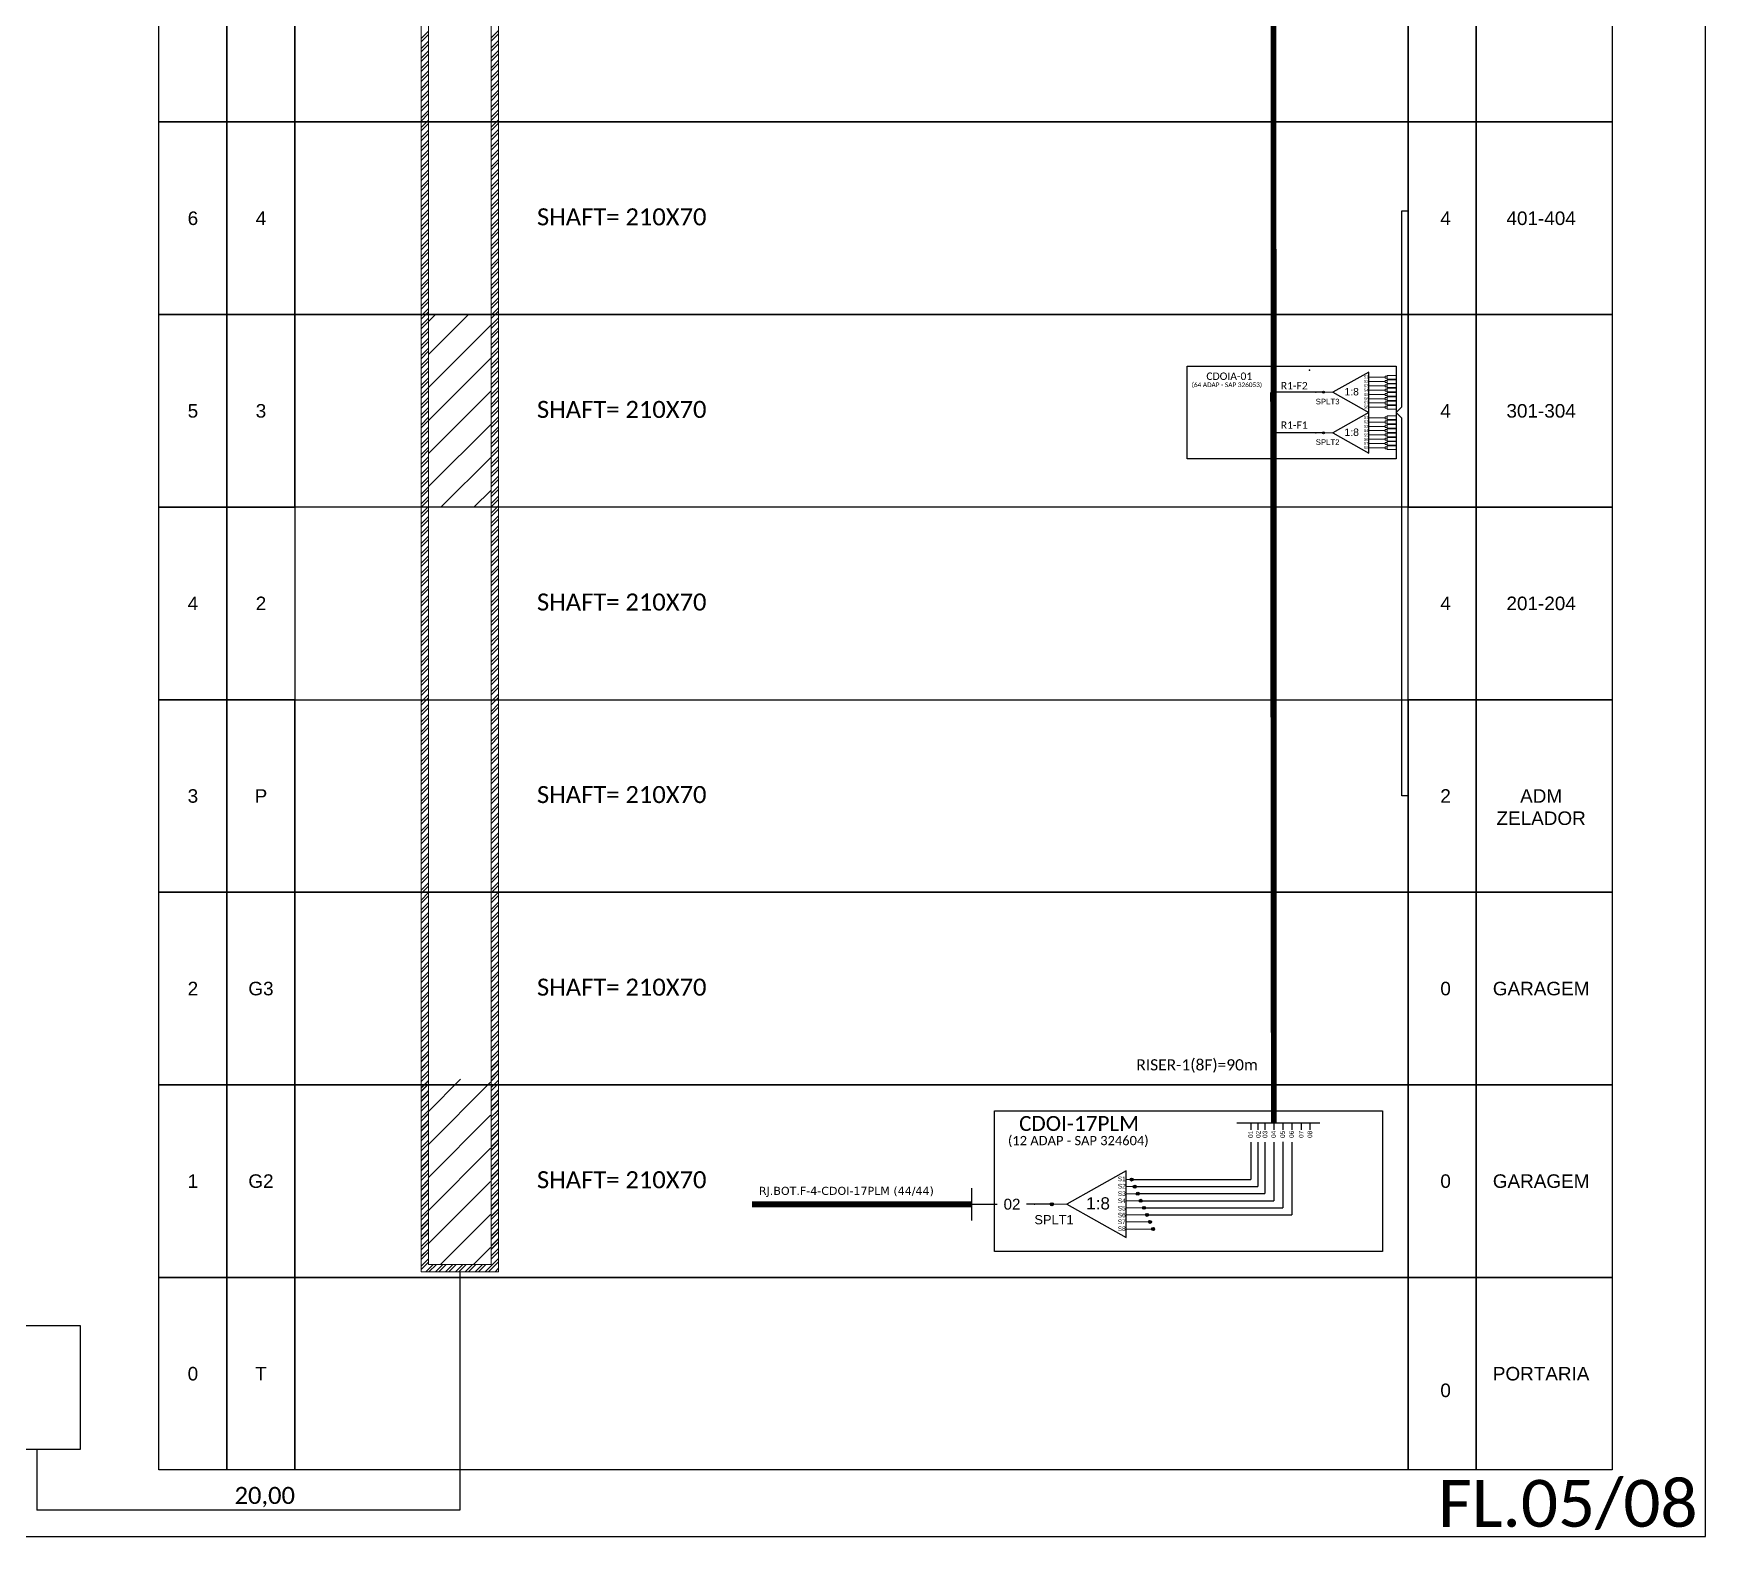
# Model space of a CAD drawing. Header units: inches. Extents: x 10034 to 13570, y 6075 to 9325.
# Drawn here: x 13245.6 to 13570.4, y 8038.6 to 8330.6 of the extents above; entities that cross this region are included whole.
import ezdxf
from ezdxf.enums import TextEntityAlignment as Align

# ---------------------------------------------------------------- set-up
doc = ezdxf.new("R2010")
doc.units = ezdxf.units.IN
doc.header["$MEASUREMENT"] = 0
doc.layers.add('CD a instalar', color=1, linetype='Continuous')
doc.layers.add('Uifilar numeracao sangria', color=7, linetype='Continuous')
doc.styles.add('ARIAL', font='arial.ttf')
doc.styles.add('WMF-Calibri0', font='CALIBRI.TTF')
doc.linetypes.add('RESERVA', pattern='A,0.5,-0.15,["RESERVA",Standard,S=0.18,R=0,X=0,Y=-0.1],-1.3', length=1.95)

# ---------------------------------------------------------------- blocks, each defined once
blk = doc.blocks.new('A$C415C251F')
at = {"color": 3}
blk.add_point((0, 0), dxfattribs=at)
blk = doc.blocks.new('LEG_CDOIA8_C-SPLT_DIR')
at = {"color": 3}
blk.add_blockref('A$C415C251F', (0, 0), dxfattribs=at)
at = {"color": 1, "style": 'WMF-Calibri0', "flags": 4}
blk.add_attdef('CDO', (-26.84, -2.61), '', height=2, dxfattribs=at)
blk.add_attdef('MODELO', text='', height=1.5, dxfattribs=at).set_placement((-22.23, -4.54), align=Align.CENTER)
at = {"style": 'ARIAL', "flags": 4}
blk.add_attdef('SPLITAGEM', text='', height=1.5, dxfattribs=at).set_placement((-18.36, -12.59), align=Align.CENTER)
blk = doc.blocks.new('SPLT_1-8_SC-APC')
at = {"color": 1}
blk.add_lwpolyline([(-7.37, -2.1), (-17.04, -7.55), (-7.37, -13), (-7.37, -2.1)], dxfattribs=at)
at = {"color": 3, "lineweight": 0}
for points in [[(-2.99, -3.51), (-7.37, -3.51)], [(-2.41, -3.02), (-2.41, -4)], [(-2.41, -3.02), (0, -3.02)], [(-2.41, -4), (0, -4)], [(-2.41, -4.17), (-2.41, -5.16)], [(-2.41, -4.17), (0, -4.17)], [(-7.37, -4.66), (-2.99, -4.66)], [(-7.37, -5.82), (-2.99, -5.82)], [(-7.37, -6.97), (-2.99, -6.97)], [(-7.37, -8.12), (-2.99, -8.12)], [(-2.41, -5.16), (0, -5.16)], [(-2.41, -5.32), (-2.41, -6.31)], [(-2.41, -5.32), (0, -5.32)], [(-2.41, -6.31), (0, -6.31)], [(-2.41, -6.48), (-2.41, -7.46)], [(-2.41, -6.48), (0, -6.48)], [(-2.41, -7.46), (0, -7.46)], [(-2.41, -7.63), (-2.41, -8.62)], [(-2.41, -7.63), (0, -7.63)], [(-2.41, -8.62), (0, -8.62)], [(-2.41, -8.78), (-2.41, -9.77)], [(-2.41, -8.78), (0, -8.78)], [(-7.37, -9.28), (-2.99, -9.28)], [(-7.37, -10.43), (-2.99, -10.43)], [(-7.37, -11.58), (-2.99, -11.58)], [(-2.41, -9.77), (0, -9.77)], [(-2.41, -9.94), (-2.41, -10.92)], [(-2.41, -9.94), (0, -9.94)], [(-2.41, -10.92), (0, -10.92)], [(-2.41, -11.09), (-2.41, -12.08)], [(-2.41, -11.09), (0, -11.09)], [(-2.41, -12.08), (0, -12.08)]]:
    blk.add_lwpolyline(points, dxfattribs=at)
for points in [[(-2.99, -3.22), (-2.41, -3.22), (-2.41, -3.8), (-2.99, -3.8)], [(-2.99, -4.38), (-2.41, -4.38), (-2.41, -4.95), (-2.99, -4.95)], [(-2.99, -5.53), (-2.41, -5.53), (-2.41, -6.1), (-2.99, -6.1)], [(-2.99, -6.68), (-2.41, -6.68), (-2.41, -7.26), (-2.99, -7.26)], [(-2.99, -7.84), (-2.41, -7.84), (-2.41, -8.41), (-2.99, -8.41)], [(-2.99, -8.99), (-2.41, -8.99), (-2.41, -9.56), (-2.99, -9.56)], [(-2.99, -10.14), (-2.41, -10.14), (-2.41, -10.72), (-2.99, -10.72)], [(-2.99, -11.3), (-2.41, -11.3), (-2.41, -11.87), (-2.99, -11.87)]]:
    blk.add_lwpolyline(points, close=True, dxfattribs=at)
at = {"color": 1, "lineweight": 0}
blk.add_lwpolyline([(-17.04, -7.55), (-19.26, -7.55)], dxfattribs=at)
at = {"color": 1, "style": 'ARIAL'}
for s, height, p in [('S1', 0.75, (-8.74, -3.78)), ('S2', 0.75, (-8.74, -4.97)), ('1:8', 2, (-13.91, -8.4)), ('S3', 0.75, (-8.74, -6.18)), ('S4', 0.75, (-8.74, -7.36)), ('S5', 0.75, (-8.74, -8.57)), ('S6', 0.75, (-8.74, -9.69)), ('S7', 0.75, (-8.74, -10.78)), ('S8', 0.75, (-8.74, -11.9))]:
    blk.add_text(s, height=height, dxfattribs=at).set_placement(p)
blk = doc.blocks.new('SPLITTER_')
blk.add_point((0, 0))
at = {"style": 'ARIAL', "flags": 4}
blk.add_attdef('SPLT', (0, -3.26), '', height=1.5, dxfattribs=at)
blk = doc.blocks.new('SPLT_1-8_DIV_DIR')
h = blk.add_hatch(color=3)
h.dxf.hatch_style = 1
edge = h.paths.add_edge_path()
edge.add_arc((12.77, 4.04), 0.242, 0, 360)
h = blk.add_hatch(color=3)
h.dxf.hatch_style = 1
edge = h.paths.add_edge_path()
edge.add_arc((13.27, 2.88), 0.242, 0, 360)
h = blk.add_hatch(color=3)
h.dxf.hatch_style = 1
edge = h.paths.add_edge_path()
edge.add_arc((13.77, 1.73), 0.242, 0, 360)
h = blk.add_hatch(color=3)
h.dxf.hatch_style = 1
edge = h.paths.add_edge_path()
edge.add_arc((14.27, 0.58), 0.242, 0, 360)
h = blk.add_hatch(color=3)
h.dxf.hatch_style = 1
edge = h.paths.add_edge_path()
edge.add_arc((14.77, -0.58), 0.242, 0, 360)
h = blk.add_hatch(color=3)
h.dxf.hatch_style = 1
edge = h.paths.add_edge_path()
edge.add_arc((15.27, -1.73), 0.242, 0, 360)
h = blk.add_hatch(color=3)
h.dxf.hatch_style = 1
edge = h.paths.add_edge_path()
edge.add_arc((15.77, -2.88), 0.242, 0, 360)
h = blk.add_hatch(color=3)
h.dxf.hatch_style = 1
edge = h.paths.add_edge_path()
edge.add_arc((16.27, -4.04), 0.242, 0, 360)
at = {"color": 1}
blk.add_lwpolyline([(11.89, 5.45), (2.22, 0), (11.89, -5.45), (11.89, 5.45)], dxfattribs=at)
at = {"color": 7, "lineweight": 0}
for points in [[(12.77, 4.04), (11.89, 4.04)], [(11.89, 2.88), (13.27, 2.88)], [(11.89, 1.73), (13.77, 1.73)], [(11.89, 0.58), (14.27, 0.58)], [(11.89, -0.58), (14.77, -0.58)], [(11.89, -1.73), (15.27, -1.73)], [(11.89, -2.88), (15.77, -2.88)], [(11.89, -4.04), (16.27, -4.04)]]:
    blk.add_lwpolyline(points, dxfattribs=at)
at = {"color": 1, "lineweight": 0}
blk.add_lwpolyline([(2.22, 0), (0, 0)], dxfattribs=at)
at = {"color": 3}
for centre in [(12.77, 4.04), (13.27, 2.88), (13.77, 1.73), (14.27, 0.58), (14.77, -0.58), (15.27, -1.73), (15.77, -2.88), (16.27, -4.04)]:
    blk.add_circle(centre, 0.242, dxfattribs=at)
at = {"color": 1, "style": 'ARIAL'}
for s, height, p in [('S1', 0.75, (10.52, 3.77)), ('S2', 0.75, (10.52, 2.58)), ('1:8', 2, (5.35, -0.85)), ('S3', 0.75, (10.52, 1.37)), ('S4', 0.75, (10.52, 0.19)), ('S5', 0.75, (10.52, -1.02)), ('S6', 0.75, (10.52, -2.14)), ('S7', 0.75, (10.52, -3.24)), ('S8', 0.75, (10.52, -4.36))]:
    blk.add_text(s, height=height, dxfattribs=at).set_placement(p)

msp = doc.modelspace()

# ---------------------------------------------------------------- hatches: boundary and pattern name
h = msp.add_hatch()
h.set_pattern_fill('ANSI31', color=1, scale=1.427991)
h.set_pattern_definition([(45, (-1702.9336, -2942.0364), (-3.2059302, 3.2059302), [])])
h.paths.add_polyline_path([(13334.51, 8275.95), (13322.37, 8275.95), (13322.37, 8238.55), (13334.51, 8238.55)])
h = msp.add_hatch(color=3)
h.dxf.hatch_style = 1
edge = h.paths.add_edge_path()
edge.add_arc((13496.24, 8260.87), 0.185, 0, 360)
h = msp.add_hatch(color=3)
h.dxf.hatch_style = 1
edge = h.paths.add_edge_path()
edge.add_arc((13496.24, 8260.87), 0.185, 0, 360)
h = msp.add_hatch(color=3)
h.dxf.hatch_style = 1
edge = h.paths.add_edge_path()
edge.add_arc((13496.24, 8253), 0.185, 0, 360)
h = msp.add_hatch(color=3)
h.dxf.hatch_style = 1
edge = h.paths.add_edge_path()
edge.add_arc((13496.24, 8253), 0.185, 0, 360)
h = msp.add_hatch()
h.set_pattern_fill('ANSI31', color=1, scale=1.427991)
h.set_pattern_definition([(45, (-1703.0304, -3089.1524), (-3.2059302, 3.2059302), [])])
h.paths.add_polyline_path([(13334.42, 8127.41), (13322.28, 8127.41), (13322.28, 8091.43), (13334.42, 8091.43)])
h = msp.add_hatch(color=3)
h.dxf.hatch_style = 1
edge = h.paths.add_edge_path()
edge.add_arc((13443.44, 8103.14), 0.305, 0, 360)

# ---------------------------------------------------------------- linework, layer by layer
at = {"color": 3}
for p, q in [((13320.94, 8329.59), (13322.37, 8331.02)), ((13320.94, 8328.95), (13322.37, 8330.38)), ((13320.94, 8327.66), (13322.37, 8329.09)), ((13334.51, 8329.69), (13335.94, 8331.12)), ((13334.51, 8329.05), (13335.94, 8330.48)), ((13334.51, 8327.77), (13335.94, 8329.2)), ((13320.94, 8327.02), (13322.37, 8328.45)), ((13320.94, 8325.74), (13322.37, 8327.17)), ((13320.94, 8325.1), (13322.37, 8326.53)), ((13334.51, 8327.13), (13335.94, 8328.56)), ((13334.51, 8325.85), (13335.94, 8327.27)), ((13334.51, 8325.2), (13335.94, 8326.63)), ((13320.94, 8323.82), (13322.37, 8325.25)), ((13320.94, 8323.18), (13322.37, 8324.6)), ((13320.94, 8321.89), (13322.37, 8323.32)), ((13320.94, 8321.25), (13322.37, 8322.68)), ((13334.51, 8323.92), (13335.94, 8325.35)), ((13334.51, 8323.28), (13335.94, 8324.71)), ((13334.51, 8322), (13335.94, 8323.43)), ((13334.51, 8321.36), (13335.94, 8322.79)), ((13320.94, 8319.97), (13322.37, 8321.4)), ((13320.94, 8319.33), (13322.37, 8320.76)), ((13320.94, 8318.05), (13322.37, 8319.48)), ((13334.51, 8320.08), (13335.94, 8321.5)), ((13334.51, 8319.43), (13335.94, 8320.86)), ((13334.51, 8318.15), (13335.94, 8319.58)), ((13334.51, 8317.51), (13335.94, 8318.94)), ((13320.94, 8317.41), (13322.37, 8318.83)), ((13320.94, 8316.12), (13322.37, 8317.55)), ((13320.94, 8315.48), (13322.37, 8316.91)), ((13334.51, 8316.23), (13335.94, 8317.66)), ((13334.51, 8315.59), (13335.94, 8317.02)), ((13334.51, 8314.3), (13335.94, 8315.73)), ((13320.94, 8314.2), (13322.37, 8315.63)), ((13320.94, 8313.56), (13322.37, 8314.99)), ((13320.94, 8312.28), (13322.37, 8313.7)), ((13320.94, 8311.64), (13322.37, 8313.06)), ((13334.51, 8313.66), (13335.94, 8315.09)), ((13334.51, 8312.38), (13335.94, 8313.81)), ((13334.51, 8311.74), (13335.94, 8313.17)), ((13320.94, 8310.35), (13322.37, 8311.78)), ((13320.94, 8309.71), (13322.37, 8311.14)), ((13320.94, 8308.43), (13322.37, 8309.86)), ((13320.94, 8307.79), (13322.37, 8309.22)), ((13334.51, 8310.46), (13335.94, 8311.89)), ((13334.51, 8309.82), (13335.94, 8311.24)), ((13334.51, 8308.53), (13335.94, 8309.96)), ((13334.51, 8307.89), (13335.94, 8309.32)), ((13320.94, 8306.51), (13322.37, 8307.93)), ((13320.94, 8305.86), (13322.37, 8307.29)), ((13320.94, 8304.58), (13322.37, 8306.01)), ((13334.51, 8306.61), (13335.94, 8308.04)), ((13334.51, 8305.97), (13335.94, 8307.4)), ((13334.51, 8304.69), (13335.94, 8306.11)), ((13320.94, 8303.94), (13322.37, 8305.37)), ((13320.94, 8302.66), (13322.37, 8304.09)), ((13320.94, 8302.02), (13322.37, 8303.45)), ((13334.51, 8304.05), (13335.94, 8305.47)), ((13334.51, 8302.76), (13335.94, 8304.19)), ((13334.51, 8302.12), (13335.94, 8303.55)), ((13320.94, 8300.74), (13322.37, 8302.16)), ((13320.94, 8300.09), (13322.37, 8301.52)), ((13320.94, 8298.81), (13322.37, 8300.24)), ((13320.94, 8298.17), (13322.37, 8299.6)), ((13334.51, 8300.84), (13335.94, 8302.27)), ((13334.51, 8300.2), (13335.94, 8301.63)), ((13334.51, 8298.92), (13335.94, 8300.34)), ((13334.51, 8298.28), (13335.94, 8299.7)), ((13320.94, 8296.89), (13322.37, 8298.32)), ((13320.94, 8296.25), (13322.37, 8297.67)), ((13320.94, 8294.96), (13322.37, 8296.39)), ((13334.51, 8296.99), (13335.94, 8298.42)), ((13334.51, 8296.35), (13335.94, 8297.78)), ((13334.51, 8295.07), (13335.94, 8296.5)), ((13320.94, 8294.32), (13322.37, 8295.75)), ((13320.94, 8293.04), (13322.37, 8294.47)), ((13320.94, 8292.4), (13322.37, 8293.83)), ((13334.51, 8294.43), (13335.94, 8295.86)), ((13334.51, 8293.15), (13335.94, 8294.57)), ((13334.51, 8292.5), (13335.94, 8293.93)), ((13320.94, 8291.12), (13322.37, 8292.55)), ((13320.94, 8290.48), (13322.37, 8291.9)), ((13320.94, 8289.19), (13322.37, 8290.62)), ((13320.94, 8288.55), (13322.37, 8289.98)), ((13334.51, 8291.22), (13335.94, 8292.65)), ((13334.51, 8290.58), (13335.94, 8292.01)), ((13334.51, 8289.3), (13335.94, 8290.73)), ((13334.51, 8288.66), (13335.94, 8290.09)), ((13320.94, 8287.27), (13322.37, 8288.7)), ((13320.94, 8286.63), (13322.37, 8288.06)), ((13320.94, 8285.35), (13322.37, 8286.77)), ((13334.51, 8287.37), (13335.94, 8288.8)), ((13334.51, 8286.73), (13335.94, 8288.16)), ((13334.51, 8285.45), (13335.94, 8286.88)), ((13320.94, 8284.71), (13322.37, 8286.13)), ((13320.94, 8283.42), (13322.37, 8284.85)), ((13320.94, 8282.78), (13322.37, 8284.21)), ((13334.51, 8284.81), (13335.94, 8286.24)), ((13334.51, 8283.53), (13335.94, 8284.96)), ((13334.51, 8282.89), (13335.94, 8284.31)), ((13320.94, 8281.5), (13322.37, 8282.93)), ((13320.94, 8280.86), (13322.37, 8282.29)), ((13320.94, 8279.58), (13322.37, 8281)), ((13320.94, 8278.93), (13322.37, 8280.36)), ((13334.51, 8281.6), (13335.94, 8283.03)), ((13334.51, 8280.96), (13335.94, 8282.39)), ((13334.51, 8279.68), (13335.94, 8281.11)), ((13334.51, 8279.04), (13335.94, 8280.47)), ((13320.94, 8277.65), (13322.37, 8279.08)), ((13320.94, 8277.01), (13322.37, 8278.44)), ((13320.94, 8275.73), (13322.37, 8277.16)), ((13334.51, 8277.76), (13335.94, 8279.19)), ((13334.51, 8277.12), (13335.94, 8278.54)), ((13334.51, 8275.83), (13335.94, 8277.26)), ((13320.94, 8275.09), (13322.37, 8276.52)), ((13320.94, 8273.81), (13322.37, 8275.23)), ((13320.94, 8273.16), (13322.37, 8274.59)), ((13334.51, 8275.19), (13335.94, 8276.62)), ((13334.51, 8273.91), (13335.94, 8275.34)), ((13334.51, 8273.27), (13335.94, 8274.7)), ((13320.94, 8271.88), (13322.37, 8273.31)), ((13320.94, 8271.24), (13322.37, 8272.67)), ((13320.94, 8269.96), (13322.37, 8271.39)), ((13320.94, 8269.32), (13322.37, 8270.75)), ((13334.51, 8271.99), (13335.94, 8273.41)), ((13334.51, 8271.35), (13335.94, 8272.77)), ((13334.51, 8270.06), (13335.94, 8271.49)), ((13334.51, 8269.42), (13335.94, 8270.85)), ((13320.94, 8268.03), (13322.37, 8269.46)), ((13320.94, 8267.39), (13322.37, 8268.82)), ((13320.94, 8266.11), (13322.37, 8267.54)), ((13334.51, 8268.14), (13335.94, 8269.57)), ((13334.51, 8267.5), (13335.94, 8268.93)), ((13334.51, 8266.22), (13335.94, 8267.64)), ((13334.51, 8265.57), (13335.94, 8267)), ((13320.94, 8265.47), (13322.37, 8266.9)), ((13320.94, 8264.19), (13322.37, 8265.62)), ((13320.94, 8263.55), (13322.37, 8264.97)), ((13320.94, 8262.26), (13322.37, 8263.69)), ((13334.51, 8264.29), (13335.94, 8265.72)), ((13334.51, 8263.65), (13335.94, 8265.08)), ((13334.51, 8262.37), (13335.94, 8263.8)), ((13320.94, 8261.62), (13322.37, 8263.05)), ((13320.94, 8260.34), (13322.37, 8261.77)), ((13320.94, 8259.7), (13322.37, 8261.13)), ((13334.51, 8261.73), (13335.94, 8263.16)), ((13334.51, 8260.45), (13335.94, 8261.87)), ((13334.51, 8259.8), (13335.94, 8261.23)), ((13320.94, 8258.42), (13322.37, 8259.84)), ((13320.94, 8257.78), (13322.37, 8259.2)), ((13320.94, 8256.49), (13322.37, 8257.92)), ((13320.94, 8255.85), (13322.37, 8257.28)), ((13334.51, 8258.52), (13335.94, 8259.95)), ((13334.51, 8257.88), (13335.94, 8259.31)), ((13334.51, 8256.6), (13335.94, 8258.03)), ((13334.51, 8255.96), (13335.94, 8257.38)), ((13320.94, 8254.57), (13322.37, 8256)), ((13320.94, 8253.93), (13322.37, 8255.36)), ((13320.94, 8252.65), (13322.37, 8254.07)), ((13334.51, 8254.67), (13335.94, 8256.1)), ((13334.51, 8254.03), (13335.94, 8255.46)), ((13334.51, 8252.75), (13335.94, 8254.18)), ((13320.94, 8252.01), (13322.37, 8253.43)), ((13320.94, 8250.72), (13322.37, 8252.15)), ((13320.94, 8250.08), (13322.37, 8251.51)), ((13334.51, 8252.11), (13335.94, 8253.54)), ((13334.51, 8250.83), (13335.94, 8252.26)), ((13334.51, 8250.19), (13335.94, 8251.61)), ((13320.94, 8248.8), (13322.37, 8250.23)), ((13320.94, 8248.16), (13322.37, 8249.59)), ((13320.94, 8246.88), (13322.37, 8248.3)), ((13320.94, 8246.23), (13322.37, 8247.66)), ((13334.51, 8248.9), (13335.94, 8250.33)), ((13334.51, 8248.26), (13335.94, 8249.69)), ((13334.51, 8246.98), (13335.94, 8248.41)), ((13334.51, 8246.34), (13335.94, 8247.77)), ((13320.94, 8244.95), (13322.37, 8246.38)), ((13320.94, 8244.31), (13322.37, 8245.74)), ((13320.94, 8243.03), (13322.37, 8244.46)), ((13334.51, 8245.06), (13335.94, 8246.48)), ((13334.51, 8244.42), (13335.94, 8245.84)), ((13334.51, 8243.13), (13335.94, 8244.56)), ((13320.94, 8242.39), (13322.37, 8243.82)), ((13320.94, 8241.1), (13322.37, 8242.53)), ((13320.94, 8240.46), (13322.37, 8241.89)), ((13334.51, 8242.49), (13335.94, 8243.92)), ((13334.51, 8241.21), (13335.94, 8242.64)), ((13334.51, 8240.57), (13335.94, 8242)), ((13320.94, 8239.18), (13322.37, 8240.61)), ((13320.94, 8238.54), (13322.37, 8239.97)), ((13320.94, 8237.26), (13322.37, 8238.69)), ((13320.94, 8236.62), (13322.37, 8238.04)), ((13334.51, 8239.29), (13335.94, 8240.71)), ((13334.51, 8238.64), (13335.94, 8240.07)), ((13334.51, 8237.36), (13335.94, 8238.79)), ((13334.51, 8236.72), (13335.94, 8238.15)), ((13320.94, 8235.33), (13322.37, 8236.76)), ((13320.94, 8234.69), (13322.37, 8236.12)), ((13320.94, 8233.41), (13322.37, 8234.84)), ((13334.51, 8235.44), (13335.94, 8236.87)), ((13334.51, 8234.8), (13335.94, 8236.23)), ((13334.51, 8233.52), (13335.94, 8234.94)), ((13320.94, 8232.77), (13322.37, 8234.2)), ((13320.94, 8231.49), (13322.37, 8232.92)), ((13320.94, 8230.85), (13322.37, 8232.27)), ((13334.51, 8232.87), (13335.94, 8234.3)), ((13334.51, 8231.59), (13335.94, 8233.02)), ((13334.51, 8230.95), (13335.94, 8232.38)), ((13320.94, 8229.56), (13322.37, 8230.99)), ((13320.94, 8228.92), (13322.37, 8230.35)), ((13320.94, 8227.64), (13322.37, 8229.07)), ((13320.94, 8227), (13322.37, 8228.43)), ((13334.51, 8229.67), (13335.94, 8231.1)), ((13334.51, 8229.03), (13335.94, 8230.45)), ((13334.51, 8227.74), (13335.94, 8229.17)), ((13334.51, 8227.1), (13335.94, 8228.53)), ((13320.94, 8225.72), (13322.37, 8227.14)), ((13320.94, 8225.08), (13322.37, 8226.5)), ((13320.94, 8223.79), (13322.37, 8225.22)), ((13334.51, 8225.82), (13335.94, 8227.25)), ((13334.51, 8225.18), (13335.94, 8226.61)), ((13334.51, 8223.9), (13335.94, 8225.33)), ((13320.94, 8223.15), (13322.37, 8224.58)), ((13320.94, 8221.87), (13322.37, 8223.3)), ((13320.94, 8221.23), (13322.37, 8222.66)), ((13334.51, 8223.26), (13335.94, 8224.68)), ((13334.51, 8221.97), (13335.94, 8223.4)), ((13334.51, 8221.33), (13335.94, 8222.76)), ((13334.51, 8220.05), (13335.94, 8221.48)), ((13320.94, 8219.95), (13322.37, 8221.37)), ((13320.94, 8219.3), (13322.37, 8220.73)), ((13320.94, 8218.02), (13322.37, 8219.45)), ((13320.94, 8217.38), (13322.37, 8218.81)), ((13334.51, 8219.41), (13335.94, 8220.84)), ((13334.51, 8218.13), (13335.94, 8219.55)), ((13334.51, 8217.49), (13335.94, 8218.91)), ((13320.94, 8216.1), (13322.37, 8217.53)), ((13320.94, 8215.46), (13322.37, 8216.89)), ((13320.94, 8214.18), (13322.37, 8215.6)), ((13320.94, 8213.53), (13322.37, 8214.96)), ((13334.51, 8216.2), (13335.94, 8217.63)), ((13334.51, 8215.56), (13335.94, 8216.99)), ((13334.51, 8214.28), (13335.94, 8215.71)), ((13334.51, 8213.64), (13335.94, 8215.07)), ((13320.94, 8212.25), (13322.37, 8213.68)), ((13320.94, 8211.61), (13322.37, 8213.04)), ((13320.94, 8210.33), (13322.37, 8211.76)), ((13334.51, 8212.36), (13335.94, 8213.78)), ((13334.51, 8211.71), (13335.94, 8213.14)), ((13334.51, 8210.43), (13335.94, 8211.86)), ((13320.94, 8209.69), (13322.37, 8211.11)), ((13320.94, 8208.4), (13322.37, 8209.83)), ((13320.94, 8207.76), (13322.37, 8209.19)), ((13334.51, 8209.79), (13335.94, 8211.22)), ((13334.51, 8208.51), (13335.94, 8209.94)), ((13334.51, 8207.87), (13335.94, 8209.3)), ((13320.94, 8206.48), (13322.37, 8207.91)), ((13320.94, 8205.84), (13322.37, 8207.27)), ((13320.94, 8204.56), (13322.37, 8205.99)), ((13320.94, 8203.92), (13322.37, 8205.34)), ((13334.51, 8206.59), (13335.94, 8208.01)), ((13334.51, 8205.94), (13335.94, 8207.37)), ((13334.51, 8204.66), (13335.94, 8206.09)), ((13334.51, 8204.02), (13335.94, 8205.45)), ((13320.94, 8202.63), (13322.37, 8204.06)), ((13320.94, 8201.99), (13322.37, 8203.42)), ((13320.94, 8200.71), (13322.37, 8202.14)), ((13334.51, 8202.74), (13335.94, 8204.17)), ((13334.51, 8202.1), (13335.94, 8203.53)), ((13334.51, 8200.81), (13335.94, 8202.24)), ((13320.94, 8200.07), (13322.37, 8201.5)), ((13320.94, 8198.79), (13322.37, 8200.21)), ((13320.94, 8198.15), (13322.37, 8199.57)), ((13334.51, 8200.17), (13335.94, 8201.6)), ((13334.51, 8198.89), (13335.94, 8200.32)), ((13334.51, 8198.25), (13335.94, 8199.68)), ((13320.94, 8196.86), (13322.37, 8198.29)), ((13320.94, 8196.22), (13322.37, 8197.65)), ((13320.94, 8194.94), (13322.37, 8196.37)), ((13320.94, 8194.3), (13322.37, 8195.73)), ((13334.51, 8196.97), (13335.94, 8198.4)), ((13334.51, 8196.33), (13335.94, 8197.75)), ((13334.51, 8195.04), (13335.94, 8196.47)), ((13334.51, 8194.4), (13335.94, 8195.83)), ((13320.94, 8193.02), (13322.37, 8194.44)), ((13320.94, 8192.37), (13322.37, 8193.8)), ((13320.94, 8191.09), (13322.37, 8192.52)), ((13334.51, 8193.12), (13335.94, 8194.55)), ((13334.51, 8192.48), (13335.94, 8193.91)), ((13334.51, 8191.2), (13335.94, 8192.62)), ((13320.94, 8190.45), (13322.37, 8191.88)), ((13320.94, 8189.17), (13322.37, 8190.6)), ((13320.94, 8188.53), (13322.37, 8189.96)), ((13334.51, 8190.56), (13335.94, 8191.98)), ((13334.51, 8189.27), (13335.94, 8190.7)), ((13334.51, 8188.63), (13335.94, 8190.06)), ((13320.94, 8187.25), (13322.37, 8188.67)), ((13320.94, 8186.6), (13322.37, 8188.03)), ((13320.94, 8185.32), (13322.37, 8186.75)), ((13320.94, 8184.68), (13322.37, 8186.11)), ((13334.51, 8187.35), (13335.94, 8188.78)), ((13334.51, 8186.71), (13335.94, 8188.14)), ((13334.51, 8185.43), (13335.94, 8186.85)), ((13334.51, 8184.79), (13335.94, 8186.21)), ((13320.94, 8183.4), (13322.37, 8184.83)), ((13320.94, 8182.76), (13322.37, 8184.18)), ((13320.94, 8181.47), (13322.37, 8182.9)), ((13334.51, 8183.5), (13335.94, 8184.93)), ((13334.51, 8182.86), (13335.94, 8184.29)), ((13334.51, 8181.58), (13335.94, 8183.01)), ((13320.94, 8180.83), (13322.37, 8182.26)), ((13320.94, 8179.55), (13322.37, 8180.98)), ((13320.94, 8178.91), (13322.37, 8180.34)), ((13334.51, 8180.94), (13335.94, 8182.37)), ((13334.51, 8179.66), (13335.94, 8181.08)), ((13334.51, 8179.01), (13335.94, 8180.44)), ((13320.94, 8177.63), (13322.37, 8179.06)), ((13320.94, 8176.99), (13322.37, 8178.41)), ((13320.94, 8175.7), (13322.37, 8177.13)), ((13320.94, 8175.06), (13322.37, 8176.49)), ((13334.51, 8177.73), (13335.94, 8179.16)), ((13334.51, 8177.09), (13335.94, 8178.52)), ((13334.51, 8175.81), (13335.94, 8177.24)), ((13334.51, 8175.17), (13335.94, 8176.6)), ((13320.94, 8173.78), (13322.37, 8175.21)), ((13320.94, 8173.14), (13322.37, 8174.57)), ((13320.94, 8171.86), (13322.37, 8173.28)), ((13334.51, 8173.88), (13335.94, 8175.31)), ((13334.51, 8173.24), (13335.94, 8174.67)), ((13334.51, 8171.96), (13335.94, 8173.39)), ((13334.51, 8171.32), (13335.94, 8172.75)), ((13320.94, 8171.22), (13322.37, 8172.64)), ((13320.94, 8169.93), (13322.37, 8171.36)), ((13320.94, 8169.29), (13322.37, 8170.72)), ((13334.51, 8170.04), (13335.94, 8171.47)), ((13334.51, 8169.4), (13335.94, 8170.82)), ((13334.51, 8168.11), (13335.94, 8169.54)), ((13320.94, 8168.01), (13322.37, 8169.44)), ((13320.94, 8167.37), (13322.37, 8168.8)), ((13320.94, 8166.09), (13322.37, 8167.51)), ((13320.94, 8165.44), (13322.37, 8166.87)), ((13334.51, 8167.47), (13335.94, 8168.9)), ((13334.51, 8166.19), (13335.94, 8167.62)), ((13334.51, 8165.55), (13335.94, 8166.98)), ((13320.94, 8164.16), (13322.37, 8165.59)), ((13320.94, 8163.52), (13322.37, 8164.95)), ((13320.94, 8162.24), (13322.37, 8163.67)), ((13320.94, 8161.6), (13322.37, 8163.03)), ((13334.51, 8164.27), (13335.94, 8165.7)), ((13334.51, 8163.63), (13335.94, 8165.05)), ((13334.51, 8162.34), (13335.94, 8163.77)), ((13334.51, 8161.7), (13335.94, 8163.13)), ((13320.94, 8160.32), (13322.37, 8161.74)), ((13320.94, 8159.67), (13322.37, 8161.1)), ((13320.94, 8158.39), (13322.37, 8159.82)), ((13334.51, 8160.42), (13335.94, 8161.85)), ((13334.51, 8159.78), (13335.94, 8161.21)), ((13334.51, 8158.5), (13335.94, 8159.92)), ((13320.94, 8157.75), (13322.37, 8159.18)), ((13320.94, 8156.47), (13322.37, 8157.9)), ((13320.94, 8155.83), (13322.37, 8157.26)), ((13334.51, 8157.86), (13335.94, 8159.28)), ((13334.51, 8156.57), (13335.94, 8158)), ((13334.51, 8155.93), (13335.94, 8157.36)), ((13320.94, 8154.54), (13322.37, 8155.97)), ((13320.94, 8153.9), (13322.37, 8155.33)), ((13320.94, 8152.62), (13322.37, 8154.05)), ((13320.94, 8151.98), (13322.37, 8153.41)), ((13334.51, 8154.65), (13335.94, 8156.08)), ((13334.51, 8154.01), (13335.94, 8155.44)), ((13334.51, 8152.73), (13335.94, 8154.15)), ((13334.51, 8152.08), (13335.94, 8153.51)), ((13320.94, 8150.7), (13322.37, 8152.13)), ((13320.94, 8150.06), (13322.37, 8151.48)), ((13320.94, 8148.77), (13322.37, 8150.2)), ((13334.51, 8150.8), (13335.94, 8152.23)), ((13334.51, 8150.16), (13335.94, 8151.59)), ((13334.51, 8148.88), (13335.94, 8150.31)), ((13320.94, 8148.13), (13322.37, 8149.56)), ((13320.94, 8146.85), (13322.37, 8148.28)), ((13320.94, 8146.21), (13322.37, 8147.64)), ((13334.51, 8148.24), (13335.94, 8149.67)), ((13334.51, 8146.96), (13335.94, 8148.38)), ((13334.51, 8146.31), (13335.94, 8147.74)), ((13320.94, 8144.93), (13322.37, 8146.35)), ((13320.94, 8144.29), (13322.37, 8145.71)), ((13320.94, 8143), (13322.37, 8144.43)), ((13320.94, 8142.36), (13322.37, 8143.79)), ((13334.51, 8145.03), (13335.94, 8146.46)), ((13334.51, 8144.39), (13335.94, 8145.82)), ((13334.51, 8143.11), (13335.94, 8144.54)), ((13334.51, 8142.47), (13335.94, 8143.89)), ((13320.94, 8141.08), (13322.37, 8142.51)), ((13320.94, 8140.44), (13322.37, 8141.87)), ((13320.94, 8139.16), (13322.37, 8140.58)), ((13334.51, 8141.18), (13335.94, 8142.61)), ((13334.51, 8140.54), (13335.94, 8141.97)), ((13334.51, 8139.26), (13335.94, 8140.69)), ((13320.94, 8138.52), (13322.37, 8139.94)), ((13320.94, 8137.23), (13322.37, 8138.66)), ((13320.94, 8136.59), (13322.37, 8138.02)), ((13334.51, 8138.62), (13335.94, 8140.05)), ((13334.51, 8137.34), (13335.94, 8138.77)), ((13334.51, 8136.7), (13335.94, 8138.12)), ((13320.94, 8135.31), (13322.37, 8136.74)), ((13320.94, 8134.67), (13322.37, 8136.1)), ((13320.94, 8133.39), (13322.37, 8134.81)), ((13320.94, 8132.74), (13322.37, 8134.17)), ((13334.51, 8135.41), (13335.94, 8136.84)), ((13334.51, 8134.77), (13335.94, 8136.2)), ((13334.51, 8133.49), (13335.94, 8134.92)), ((13334.51, 8132.85), (13335.94, 8134.28)), ((13320.94, 8131.46), (13322.37, 8132.89)), ((13320.94, 8130.86), (13322.37, 8132.28)), ((13320.94, 8130.82), (13322.37, 8132.25)), ((13320.94, 8129.57), (13322.37, 8131)), ((13320.94, 8129.54), (13322.37, 8130.97)), ((13334.51, 8131.57), (13335.94, 8132.99)), ((13334.51, 8130.96), (13335.94, 8132.39)), ((13334.51, 8130.93), (13335.94, 8132.35)), ((13334.51, 8129.68), (13335.94, 8131.11)), ((13334.51, 8129.64), (13335.94, 8131.07)), ((13320.94, 8128.93), (13322.37, 8130.36)), ((13320.94, 8128.9), (13322.37, 8130.33)), ((13320.94, 8127.65), (13322.37, 8129.08)), ((13320.94, 8127.61), (13322.37, 8129.04)), ((13320.94, 8127.01), (13322.37, 8128.44)), ((13320.94, 8126.97), (13322.37, 8128.4)), ((13334.51, 8129.04), (13335.94, 8130.46)), ((13334.51, 8129), (13335.94, 8130.43)), ((13334.51, 8127.75), (13335.94, 8129.18)), ((13334.51, 8127.72), (13335.94, 8129.15)), ((13334.51, 8127.11), (13335.94, 8128.54)), ((13334.51, 8127.08), (13335.94, 8128.51)), ((13334.51, 8125.83), (13335.94, 8127.26)), ((13320.94, 8125.73), (13322.37, 8127.15)), ((13320.94, 8125.69), (13322.37, 8127.12)), ((13320.94, 8125.09), (13322.37, 8126.51)), ((13320.94, 8125.05), (13322.37, 8126.48)), ((13320.94, 8123.8), (13322.37, 8125.23)), ((13320.94, 8123.77), (13322.37, 8125.2)), ((13320.94, 8123.16), (13322.37, 8124.59)), ((13320.94, 8123.13), (13322.37, 8124.55)), ((13334.51, 8125.8), (13335.94, 8127.22)), ((13334.51, 8125.19), (13335.94, 8126.62)), ((13334.51, 8125.15), (13335.94, 8126.58)), ((13334.51, 8123.91), (13335.94, 8125.34)), ((13334.51, 8123.87), (13335.94, 8125.3)), ((13334.51, 8123.27), (13335.94, 8124.69)), ((13334.51, 8123.23), (13335.94, 8124.66)), ((13320.94, 8121.88), (13322.37, 8123.31)), ((13320.94, 8121.84), (13322.37, 8123.27)), ((13320.94, 8121.24), (13322.37, 8122.67)), ((13320.94, 8121.2), (13322.37, 8122.63)), ((13320.94, 8119.96), (13322.37, 8121.38)), ((13320.94, 8119.92), (13322.37, 8121.35)), ((13334.51, 8121.98), (13335.94, 8123.41)), ((13334.51, 8121.95), (13335.94, 8123.38)), ((13334.51, 8121.34), (13335.94, 8122.77)), ((13334.51, 8121.31), (13335.94, 8122.74)), ((13334.51, 8120.06), (13335.94, 8121.49)), ((13334.51, 8120.03), (13335.94, 8121.45)), ((13334.51, 8119.42), (13335.94, 8120.85)), ((13334.51, 8119.38), (13335.94, 8120.81)), ((13320.94, 8119.31), (13322.37, 8120.74)), ((13320.94, 8119.28), (13322.37, 8120.71)), ((13320.94, 8118.03), (13322.37, 8119.46)), ((13320.94, 8118), (13322.37, 8119.43)), ((13320.94, 8117.39), (13322.37, 8118.82)), ((13320.94, 8117.36), (13322.37, 8118.78)), ((13320.94, 8116.11), (13322.37, 8117.54)), ((13334.51, 8118.14), (13335.94, 8119.56)), ((13334.51, 8118.1), (13335.94, 8119.53)), ((13334.51, 8117.5), (13335.94, 8118.92)), ((13334.51, 8117.46), (13335.94, 8118.89)), ((13334.51, 8116.21), (13335.94, 8117.64)), ((13334.51, 8116.18), (13335.94, 8117.61)), ((13320.94, 8116.07), (13322.37, 8117.5)), ((13320.94, 8115.47), (13322.37, 8116.9)), ((13320.94, 8115.43), (13322.37, 8116.86)), ((13320.94, 8114.19), (13322.37, 8115.61)), ((13320.94, 8114.15), (13322.37, 8115.58)), ((13320.94, 8113.54), (13322.37, 8114.97)), ((13320.94, 8113.51), (13322.37, 8114.94)), ((13334.51, 8115.57), (13335.94, 8117)), ((13334.51, 8115.54), (13335.94, 8116.96)), ((13334.51, 8114.29), (13335.94, 8115.72)), ((13334.51, 8114.25), (13335.94, 8115.68)), ((13334.51, 8113.65), (13335.94, 8115.08)), ((13334.51, 8113.61), (13335.94, 8115.04)), ((13320.94, 8112.26), (13322.37, 8113.69)), ((13320.94, 8112.23), (13322.37, 8113.65)), ((13320.94, 8111.62), (13322.37, 8113.05)), ((13320.94, 8111.59), (13322.37, 8113.01)), ((13320.94, 8110.34), (13322.37, 8111.77)), ((13320.94, 8110.3), (13322.37, 8111.73)), ((13320.94, 8109.7), (13322.37, 8111.12)), ((13320.94, 8109.66), (13322.37, 8111.09)), ((13334.51, 8112.37), (13335.94, 8113.79)), ((13334.51, 8112.33), (13335.94, 8113.76)), ((13334.51, 8111.72), (13335.94, 8113.15)), ((13334.51, 8111.69), (13335.94, 8113.12)), ((13334.51, 8110.44), (13335.94, 8111.87)), ((13334.51, 8110.41), (13335.94, 8111.84)), ((13334.51, 8109.8), (13335.94, 8111.23)), ((13334.51, 8109.77), (13335.94, 8111.19)), ((13320.94, 8108.41), (13322.37, 8109.84)), ((13320.94, 8108.38), (13322.37, 8109.81)), ((13320.94, 8107.77), (13322.37, 8109.2)), ((13320.94, 8107.74), (13322.37, 8109.17)), ((13320.94, 8106.49), (13322.37, 8107.92)), ((13320.94, 8106.46), (13322.37, 8107.88)), ((13334.51, 8108.52), (13335.94, 8109.95)), ((13334.51, 8108.48), (13335.94, 8109.91)), ((13334.51, 8107.88), (13335.94, 8109.31)), ((13334.51, 8107.84), (13335.94, 8109.27)), ((13334.51, 8106.6), (13335.94, 8108.02)), ((13334.51, 8106.56), (13335.94, 8107.99)), ((13320.94, 8105.85), (13322.37, 8107.28)), ((13320.94, 8105.81), (13322.37, 8107.24)), ((13320.94, 8104.57), (13322.37, 8106)), ((13320.94, 8104.53), (13322.37, 8105.96)), ((13320.94, 8103.93), (13322.37, 8105.35)), ((13320.94, 8103.89), (13322.37, 8105.32)), ((13334.51, 8105.95), (13335.94, 8107.38)), ((13334.51, 8105.92), (13335.94, 8107.35)), ((13334.51, 8104.67), (13335.94, 8106.1)), ((13334.51, 8104.64), (13335.94, 8106.06)), ((13334.51, 8104.03), (13335.94, 8105.46)), ((13334.51, 8104), (13335.94, 8105.42)), ((13320.94, 8102.64), (13322.37, 8104.07)), ((13320.94, 8102.61), (13322.37, 8104.04)), ((13320.94, 8102), (13322.37, 8103.43)), ((13320.94, 8101.97), (13322.37, 8103.4)), ((13320.94, 8100.72), (13322.37, 8102.15)), ((13320.94, 8100.69), (13322.37, 8102.11)), ((13320.94, 8100.08), (13322.37, 8101.51)), ((13320.94, 8100.04), (13322.37, 8101.47)), ((13334.51, 8102.75), (13335.94, 8104.18)), ((13334.51, 8102.71), (13335.94, 8104.14)), ((13334.51, 8102.11), (13335.94, 8103.54)), ((13334.51, 8102.07), (13335.94, 8103.5)), ((13334.51, 8100.82), (13335.94, 8102.25)), ((13334.51, 8100.79), (13335.94, 8102.22)), ((13334.51, 8100.18), (13335.94, 8101.61)), ((13334.51, 8100.15), (13335.94, 8101.58)), ((13320.94, 8098.8), (13322.37, 8100.22)), ((13320.94, 8098.76), (13322.37, 8100.19)), ((13320.94, 8098.16), (13322.37, 8099.58)), ((13320.94, 8098.12), (13322.37, 8099.55)), ((13320.94, 8096.87), (13322.37, 8098.3)), ((13320.94, 8096.84), (13322.37, 8098.27)), ((13334.51, 8098.9), (13335.94, 8100.33)), ((13334.51, 8098.87), (13335.94, 8100.29)), ((13334.51, 8098.26), (13335.94, 8099.69)), ((13334.51, 8098.22), (13335.94, 8099.65)), ((13334.51, 8096.98), (13335.94, 8098.41)), ((13334.51, 8096.94), (13335.94, 8098.37)), ((13320.94, 8096.23), (13322.37, 8097.66)), ((13320.94, 8096.2), (13322.37, 8097.62)), ((13320.94, 8094.95), (13322.37, 8096.38)), ((13320.94, 8094.91), (13322.37, 8096.34)), ((13320.94, 8094.31), (13322.37, 8095.74)), ((13320.94, 8094.27), (13322.37, 8095.7)), ((13334.51, 8096.34), (13335.94, 8097.76)), ((13334.51, 8096.3), (13335.94, 8097.73)), ((13334.51, 8095.05), (13335.94, 8096.48)), ((13334.51, 8095.02), (13335.94, 8096.45)), ((13334.51, 8094.41), (13335.94, 8095.84)), ((13334.51, 8094.38), (13335.94, 8095.81)), ((13320.94, 8093.03), (13322.37, 8094.45)), ((13320.94, 8092.99), (13322.37, 8094.42)), ((13320.94, 8092.38), (13322.37, 8093.81)), ((13320.94, 8091.1), (13322.37, 8092.53)), ((13320.94, 8090.46), (13322.37, 8091.89)), ((13333.34, 8090.04), (13335.94, 8092.63)), ((13333.98, 8090.04), (13335.94, 8091.99)), ((13334.51, 8093.13), (13335.94, 8094.56)), ((13334.51, 8093.1), (13335.94, 8094.52)), ((13334.51, 8092.49), (13335.94, 8093.92)), ((13321.8, 8090.04), (13323.23, 8091.46)), ((13322.44, 8090.04), (13323.87, 8091.46)), ((13323.72, 8090.04), (13325.15, 8091.46)), ((13324.37, 8090.04), (13325.79, 8091.46)), ((13325.65, 8090.04), (13327.08, 8091.46)), ((13326.29, 8090.04), (13327.72, 8091.46)), ((13327.57, 8090.04), (13329, 8091.46)), ((13328.21, 8090.04), (13329.64, 8091.46)), ((13329.49, 8090.04), (13330.92, 8091.46)), ((13330.14, 8090.04), (13331.56, 8091.46)), ((13331.42, 8090.04), (13332.85, 8091.46)), ((13332.06, 8090.04), (13333.49, 8091.46)), ((13335.27, 8090.04), (13335.94, 8090.71)), ((13335.91, 8090.04), (13335.94, 8090.07))]:
    msp.add_line(p, q, dxfattribs=at)
at = {"color": 1}
msp.add_line((13427.86, 8106.26), (13427.86, 8100.01), dxfattribs=at)
msp.add_lwpolyline([(12731.87, 8038.59), (13570.43, 8038.59), (13570.43, 8632.59), (12731.87, 8632.59), (12731.87, 8038.59)])
at = {"color": 2, "lineweight": 0}
for points in [[(13335.94, 8610.23), (13335.94, 8090.04), (13320.94, 8090.04), (13320.94, 8610.23)], [(13334.51, 8610.23), (13334.51, 8091.46), (13322.37, 8091.46), (13322.37, 8610.23)]]:
    msp.add_lwpolyline(points, dxfattribs=at)
at = {"color": 5, "const_width": 1.14}
msp.add_lwpolyline([(13486.42, 8560.12), (13486.57, 8118.93), (13486.42, 8260.87)], dxfattribs=at)
at = {"color": 0}
for points in [[(13269.97, 8350.78), (13283.19, 8350.78), (13283.19, 8313.37), (13269.97, 8313.37)], [(13283.19, 8350.78), (13296.41, 8350.78), (13296.41, 8313.37), (13283.19, 8313.37)], [(13296.41, 8350.78), (13512.65, 8350.78), (13512.65, 8313.37), (13296.41, 8313.37)], [(13512.65, 8350.78), (13525.87, 8350.78), (13525.87, 8313.37), (13512.65, 8313.37)], [(13525.87, 8350.78), (13552.31, 8350.78), (13552.31, 8313.37), (13525.87, 8313.37)], [(13269.97, 8313.37), (13283.19, 8313.37), (13283.19, 8275.97), (13269.97, 8275.97)], [(13283.19, 8313.37), (13296.41, 8313.37), (13296.41, 8275.97), (13283.19, 8275.97)], [(13296.41, 8313.37), (13512.65, 8313.37), (13512.65, 8275.97), (13296.41, 8275.97)], [(13512.65, 8313.37), (13525.87, 8313.37), (13525.87, 8275.97), (13512.65, 8275.97)], [(13525.87, 8313.37), (13552.31, 8313.37), (13552.31, 8275.97), (13525.87, 8275.97)], [(13269.97, 8275.97), (13283.19, 8275.97), (13283.19, 8238.56), (13269.97, 8238.56)], [(13283.19, 8275.97), (13296.41, 8275.97), (13296.41, 8238.56), (13283.19, 8238.56)], [(13296.41, 8275.97), (13512.65, 8275.97), (13512.65, 8238.56), (13296.41, 8238.56)], [(13512.65, 8275.97), (13525.87, 8275.97), (13525.87, 8238.56), (13512.65, 8238.56)], [(13525.87, 8275.97), (13552.31, 8275.97), (13552.31, 8238.56), (13525.87, 8238.56)], [(13269.97, 8238.56), (13283.19, 8238.56), (13283.19, 8201.15), (13269.97, 8201.15)], [(13283.19, 8238.56), (13296.41, 8238.56), (13296.41, 8201.15), (13283.19, 8201.15)], [(13512.65, 8238.56), (13525.87, 8238.56), (13525.87, 8201.15), (13512.65, 8201.15)], [(13525.87, 8238.56), (13552.31, 8238.56), (13552.31, 8201.15), (13525.87, 8201.15)], [(13269.97, 8201.15), (13283.19, 8201.15), (13283.19, 8163.75), (13269.97, 8163.75)], [(13283.19, 8201.15), (13296.41, 8201.15), (13296.41, 8163.75), (13283.19, 8163.75)], [(13296.41, 8201.15), (13512.65, 8201.15), (13512.65, 8163.75), (13296.41, 8163.75)], [(13512.65, 8201.15), (13525.87, 8201.15), (13525.87, 8163.75), (13512.65, 8163.75)], [(13525.87, 8201.15), (13552.31, 8201.15), (13552.31, 8163.75), (13525.87, 8163.75)], [(13269.97, 8163.75), (13283.19, 8163.75), (13283.19, 8126.34), (13269.97, 8126.34)], [(13283.19, 8163.75), (13296.41, 8163.75), (13296.41, 8126.34), (13283.19, 8126.34)], [(13296.41, 8163.75), (13512.65, 8163.75), (13512.65, 8126.34), (13296.41, 8126.34)], [(13512.65, 8163.75), (13525.87, 8163.75), (13525.87, 8126.34), (13512.65, 8126.34)], [(13525.87, 8163.75), (13552.31, 8163.75), (13552.31, 8126.34), (13525.87, 8126.34)], [(13269.97, 8126.34), (13283.19, 8126.34), (13283.19, 8088.94), (13269.97, 8088.94)], [(13283.19, 8126.34), (13296.41, 8126.34), (13296.41, 8088.94), (13283.19, 8088.94)], [(13296.41, 8126.34), (13512.65, 8126.34), (13512.65, 8088.94), (13296.41, 8088.94)], [(13512.65, 8126.34), (13525.87, 8126.34), (13525.87, 8088.94), (13512.65, 8088.94)], [(13525.87, 8126.34), (13552.31, 8126.34), (13552.31, 8088.94), (13525.87, 8088.94)], [(13269.97, 8088.94), (13283.19, 8088.94), (13283.19, 8051.53), (13269.97, 8051.53)], [(13283.19, 8088.94), (13296.41, 8088.94), (13296.41, 8051.53), (13283.19, 8051.53)], [(13296.41, 8088.94), (13512.65, 8088.94), (13512.65, 8051.53), (13296.41, 8051.53)], [(13512.65, 8088.94), (13525.87, 8088.94), (13525.87, 8051.53), (13512.65, 8051.53)], [(13525.87, 8088.94), (13552.31, 8088.94), (13552.31, 8051.53), (13525.87, 8051.53)]]:
    msp.add_lwpolyline(points, close=True, dxfattribs=at)
at = {"color": 3}
for points in [[(13512.65, 8182.45), (13511.46, 8182.45), (13511.46, 8255.85), (13510.33, 8256.94), (13511.46, 8258.02), (13511.46, 8258.02), (13511.46, 8296.09), (13512.65, 8296.09)], [(13246.28, 8055.49), (13246.28, 8043.72)]]:
    msp.add_lwpolyline(points, dxfattribs=at)
at = {"color": 1}
for points in [[(13469.76, 8265.94), (13510.33, 8265.94), (13510.33, 8247.93), (13469.76, 8247.93)], [(13432.31, 8121.29), (13507.69, 8121.29), (13507.69, 8093.99), (13432.31, 8093.99)]]:
    msp.add_lwpolyline(points, close=True, dxfattribs=at)
at = {"color": 5}
for points in [[(13496.05, 8260.87), (13486.42, 8260.87)], [(13496.05, 8260.87), (13496.24, 8260.87)], [(13496.05, 8253), (13486.42, 8253)], [(13479.38, 8118.93), (13495.53, 8118.93)], [(13482.08, 8118.93), (13482.08, 8117.62)], [(13483.46, 8118.93), (13483.46, 8117.62)], [(13484.84, 8118.93), (13484.84, 8117.62)], [(13486.57, 8118.93), (13486.57, 8117.59)], [(13488.3, 8118.93), (13488.3, 8117.6)], [(13490.03, 8118.93), (13490.03, 8117.59)], [(13482.08, 8115.23), (13482.08, 8107.94)], [(13483.46, 8115.23), (13483.46, 8106.57)], [(13484.84, 8115.23), (13484.84, 8105.2)], [(13486.57, 8115.23), (13486.57, 8103.82)], [(13488.3, 8115.24), (13488.3, 8102.45)], [(13490.03, 8115.23), (13490.03, 8101.08)], [(13458.94, 8107.94), (13482.08, 8107.94)], [(13459.53, 8106.57), (13483.46, 8106.57)], [(13460.13, 8105.2), (13484.84, 8105.2)], [(13460.72, 8103.82), (13486.57, 8103.82)], [(13461.32, 8102.45), (13488.3, 8102.45)], [(13461.91, 8101.08), (13490.03, 8101.08)]]:
    msp.add_lwpolyline(points, dxfattribs=at)
at = {"color": 251, "linetype": 'RESERVA', "ltscale": 5}
for points in [[(13491.9, 8118.93), (13491.9, 8117.59)], [(13493.59, 8118.93), (13493.59, 8117.59)]]:
    msp.add_lwpolyline(points, dxfattribs=at)
at = {"color": 1, "const_width": 1.19}
msp.add_lwpolyline([(13427.86, 8103.14), (13385.19, 8103.14), (13385.19, 8103.14), (13385.19, 8103.14)], dxfattribs=at)
at = {"color": 2}
for points in [[(13427.86, 8103.14), (13432.81, 8103.14)], [(13443.13, 8103.14), (13438.53, 8103.14)]]:
    msp.add_lwpolyline(points, dxfattribs=at)
msp.add_lwpolyline([(13227.92, 8079.57), (13254.65, 8079.57), (13254.65, 8055.49), (13227.92, 8055.49)], close=True)
at = {"color": 3}
for centre, radius in [((13496.24, 8260.87), 0.185), ((13496.24, 8260.87), 0.185), ((13496.24, 8253), 0.185), ((13496.24, 8253), 0.185), ((13443.44, 8103.14), 0.305)]:
    msp.add_circle(centre, radius, dxfattribs=at)
at = {"layer": 'Uifilar numeracao sangria', "color": 3, "ltscale": 2}
msp.add_lwpolyline([(13328.44, 8090.04), (13328.44, 8043.72), (13246.28, 8043.72)], dxfattribs=at)

# ---------------------------------------------------------------- block references
at = {"color": 1}
ref = msp.add_blockref('LEG_CDOIA8_C-SPLT_DIR', (13493.49, 8265.15), dxfattribs=dict(at, xscale=0.7219999999993433, yscale=0.7219999999993433, zscale=0.7219999999993433))
ref.add_attrib('CDO', 'CDOIA-01', (13473.46, 8263.26), dxfattribs={"color": 1, "height": 1.444, "style": 'WMF-Calibri0'})
ref.add_attrib('MODELO', '(64 ADAP - SAP 326053)', dxfattribs={"color": 1, "height": 0.9025, "style": 'WMF-Calibri0'}).set_placement((13477.44, 8261.87), align=Align.CENTER)
at = {"color": 3, "xscale": 0.7219999999993433, "yscale": 0.7219999999993433, "zscale": 0.7219999999993433}
for p in [(13510.33, 8266.32), (13510.33, 8258.45)]:
    msp.add_blockref('SPLT_1-8_SC-APC', p, dxfattribs=at)
ref = msp.add_blockref('SPLITTER_', (13494.7, 8260.87), dxfattribs=dict(xscale=0.7219999999993433, yscale=0.7219999999993433, zscale=0.7219999999993433))
ref.add_attrib('SPLT', 'SPLT3', (13494.7, 8258.52), dxfattribs={"height": 1.083, "style": 'ARIAL'})
ref = msp.add_blockref('SPLITTER_', (13494.7, 8253), dxfattribs=dict(xscale=0.7219999999993433, yscale=0.7219999999993433, zscale=0.7219999999993433))
ref.add_attrib('SPLT', 'SPLT2', (13494.7, 8250.65), dxfattribs={"height": 1.083, "style": 'ARIAL'})
at = {"xscale": 1.189895598546327, "yscale": 1.189895598546327, "zscale": 1.189895598546358}
msp.add_blockref('SPLT_1-8_DIV_DIR', (13443.74, 8103.14), dxfattribs=at)
ref = msp.add_blockref('SPLITTER_', (13440.05, 8103.14), dxfattribs=dict(xscale=1.189895598546327, yscale=1.189895598546327, zscale=1.189895598546358))
ref.add_attrib('SPLT', 'SPLT1', (13440.05, 8099.26), dxfattribs={"height": 1.785, "style": 'ARIAL'})

# ---------------------------------------------------------------- texts
at = {"style": 'WMF-Calibri0'}
for p in [(13343.42, 8293.29), (13343.42, 8255.88), (13343.42, 8218.47), (13343.42, 8181.07), (13343.42, 8143.66), (13343.42, 8106.25)]:
    msp.add_text('SHAFT= 210X70', height=3.3087, dxfattribs=at).set_placement(p)
at = {"color": 0, "style": 'ARIAL'}
for s, height, p in [('6', 2.63, (13276.58, 8294.67)), ('4', 2.63, (13289.8, 8294.67)), ('4', 2.63, (13519.93, 8294.67)), ('401-404', 2.628, (13538.49, 8294.67)), ('5', 2.63, (13276.58, 8257.26)), ('3', 2.63, (13289.8, 8257.26)), ('4', 2.63, (13519.93, 8257.26)), ('301-304', 2.628, (13538.49, 8257.26)), ('4', 2.63, (13276.58, 8219.86)), ('2', 2.63, (13289.8, 8219.86)), ('4', 2.63, (13519.93, 8219.86)), ('201-204', 2.628, (13538.49, 8219.86)), ('3', 2.63, (13276.58, 8182.45)), ('P', 2.63, (13289.8, 8182.45)), ('2', 2.63, (13519.93, 8182.45)), ('ADM', 2.628, (13538.49, 8182.45)), ('ZELADOR', 2.628, (13538.49, 8178.13)), ('2', 2.63, (13276.58, 8145.04)), ('G3', 2.628, (13289.8, 8145.04)), ('0', 2.63, (13519.93, 8145.04)), ('GARAGEM', 2.628, (13538.49, 8145.04)), ('1', 2.63, (13276.58, 8107.64)), ('G2', 2.628, (13289.8, 8107.64)), ('0', 2.63, (13519.93, 8107.64)), ('GARAGEM', 2.628, (13538.49, 8107.64)), ('0', 2.63, (13276.58, 8070.23)), ('T', 2.63, (13289.8, 8070.23)), ('PORTARIA', 2.628, (13538.49, 8070.23)), ('0', 2.63, (13519.93, 8067))]:
    msp.add_text(s, height=height, dxfattribs=at).set_placement(p, align=Align.MIDDLE_CENTER)
at = {"color": 5, "style": 'WMF-Calibri0'}
for s, height, p in [('R1-F2', 1.444, (13487.92, 8261.42)), ('R1-F1', 1.444, (13487.92, 8253.77)), ('RISER-1(8F)=90m', 2.1694, (13459.85, 8129.14))]:
    msp.add_text(s, height=height, dxfattribs=at).set_placement(p)
at = {"color": 1, "style": 'WMF-Calibri0'}
msp.add_text('CDOI-17PLM', height=2.888, dxfattribs=at).set_placement((13437.08, 8117.39))
msp.add_text('(12 ADAP - SAP 324604)', height=1.805, dxfattribs=at).set_placement((13448.58, 8114.61), align=Align.CENTER)
at = {"style": 'ARIAL'}
for s, p in [('01', (13482.07, 8116.72)), ('02', (13483.54, 8116.72)), ('03', (13484.85, 8116.72)), ('04', (13486.51, 8116.72)), ('05', (13488.27, 8116.72)), ('06', (13490.01, 8116.72)), ('07', (13491.87, 8116.72)), ('08', (13493.57, 8116.72))]:
    msp.add_text(s, height=0.895, rotation=90, dxfattribs=at).set_placement(p, align=Align.MIDDLE_CENTER)
at = {"color": 7, "linetype": 'Continuous', "style": 'WMF-Calibri0'}
msp.add_text('FL.05/08', height=9.118, dxfattribs=at).set_placement((13518.48, 8040.48))
at = {"color": 3, "style": 'WMF-Calibri0'}
msp.add_text('20,00', height=3.309, dxfattribs=at).set_placement((13284.67, 8044.93))
at = {"insert": (13435.7, 8104.21), "char_height": 2.111, "width": 12.3304, "attachment_point": 2, "style": 'ARIAL'}
msp.add_mtext('02', dxfattribs=at)
at = {"layer": 'CD a instalar', "color": 1, "linetype": 'Continuous', "insert": (13386.53, 8106.53), "char_height": 1.5654, "width": 69.6449, "attachment_point": 1}
msp.add_mtext('{\\fVerdana|b0|i0|c0|p34;RJ.BOT.F-4-CDOI-17PLM (44/44)}', dxfattribs=at)

doc.saveas('drawing.dxf')
